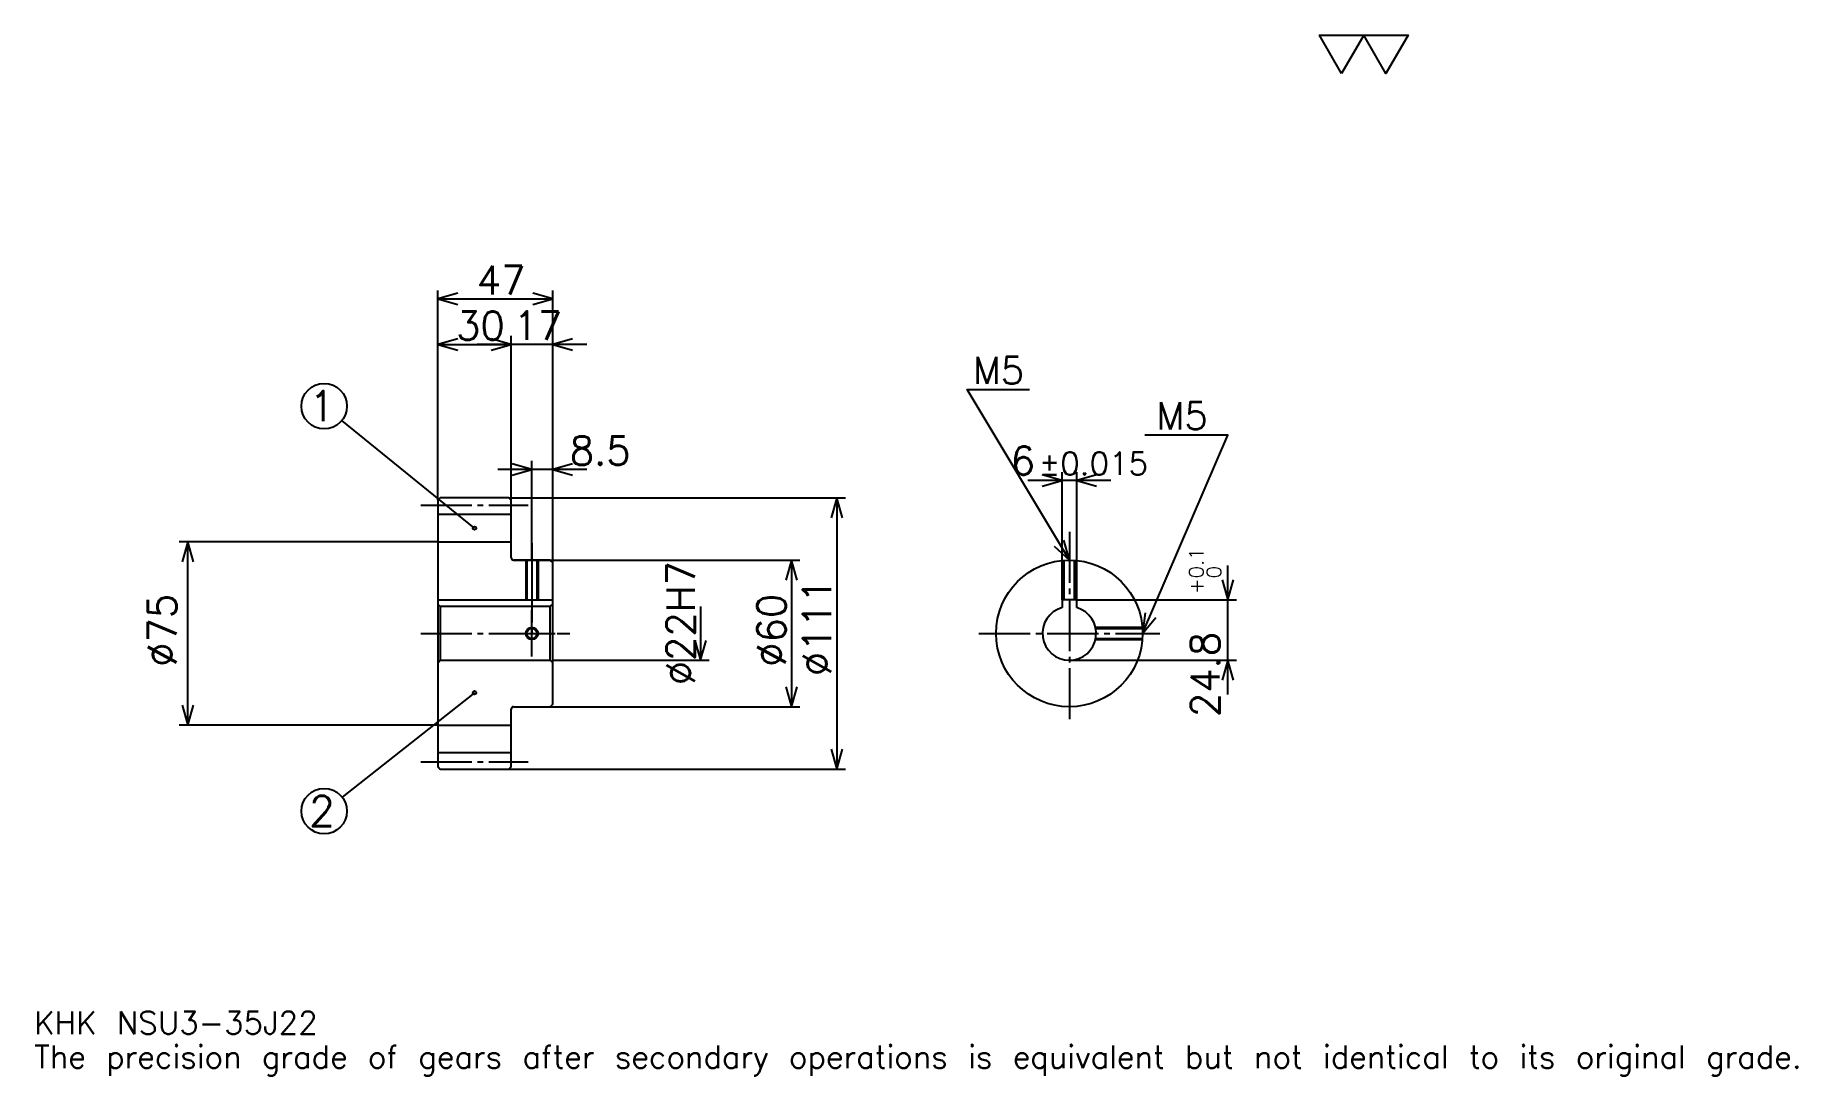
# Model space of a CAD drawing. Extents: x 24 to 745, y 9 to 434.
import ezdxf

# ---------------------------------------------------------------- set-up
doc = ezdxf.new("R2010")
doc.units = 0
doc.linetypes.add('DASHDOT', pattern=[27.913044, 20.934783, -2.326087, 2.326087, -2.326087])
doc.layers.get('0').update_dxf_attribs({"linetype": 'CONTINUOUS'})
doc.layers.add('DASHDOT', color=6, linetype='DASHDOT')
doc.styles.add('KANJI', font='TXT', dxfattribs={"bigfont": 'BIGFONT'})

msp = doc.modelspace()

# ---------------------------------------------------------------- linework, layer by layer
at = {"color": 5}
for p, q in [((188.413055, 245.07608), (188.413055, 329.978271)), ((188.413055, 326.489136), (235.413055, 326.489136)), ((235.413055, 245.07608), (235.413055, 329.978271)), ((218.413055, 245.07608), (218.413055, 311.369568)), ((188.413055, 307.880432), (218.413055, 307.880432)), ((249.369568, 307.880432), (204.456528, 307.880432)), ((203.413055, 232.70108), (149.117706, 276.736908)), ((226.913055, 245.07608), (226.913055, 260.195648)), ((249.369568, 256.706512), (212.956528, 256.706512)), ((443.847839, 203.376083), (443.847839, 255.630432)), ((449.847839, 203.376083), (449.847839, 255.630432)), ((463.804352, 252.141296), (429.891296, 252.141296)), ((188.413055, 244.07608), (188.413055, 245.07608)), ((217.413055, 245.07608), (235.413055, 245.07608)), ((218.413055, 244.07608), (218.413055, 245.07608)), ((226.913055, 219.57608), (226.913055, 245.07608)), ((226.913055, 219.57608), (226.913055, 245.07608)), ((235.413055, 245.07608), (355.206543, 245.07608)), ((235.413055, 218.57608), (235.413055, 245.07608)), ((351.717407, 245.07608), (351.717407, 134.07608)), ((188.413055, 227.07608), (82.576103, 227.07608)), ((86.065231, 152.07608), (86.065231, 227.07608)), ((219.413055, 219.57608), (235.413055, 219.57608)), ((235.413055, 219.57608), (336.597839, 219.57608)), ((333.108704, 219.57608), (333.108704, 159.57608)), ((511.739136, 164.619568), (511.739136, 217.332596)), ((449.847839, 203.376083), (515.228271, 203.376083)), ((295.891296, 200.57608), (295.891296, 178.57608)), ((235.413055, 178.57608), (299.380432, 178.57608)), ((446.847839, 178.57608), (515.228271, 178.57608)), ((203.413055, 165.32608), (149.199799, 122.612549)), ((219.413055, 159.57608), (235.413055, 159.57608)), ((235.413055, 159.57608), (336.597839, 159.57608)), ((188.413055, 152.07608), (82.576103, 152.07608)), ((217.413055, 134.07608), (235.413055, 134.07608)), ((235.413055, 134.07608), (355.206543, 134.07608))]:
    msp.add_line(p, q, dxfattribs=at)
at = {"color": 4}
for p, q in [((188.413055, 238.32608), (218.413055, 238.32608)), ((188.413055, 227.07608), (218.413055, 227.07608)), ((188.413055, 203.376083), (235.413055, 203.376083)), ((189.413055, 200.57608), (189.413055, 178.57608)), ((234.413055, 200.57608), (235.413055, 201.57608)), ((234.413055, 178.57608), (235.413055, 177.57608)), ((188.413055, 152.07608), (218.413055, 152.07608)), ((188.413055, 140.82608), (218.413055, 140.82608))]:
    msp.add_line(p, q, dxfattribs=at)
at = {"color": 7}
msp.add_lwpolyline([(558.260864, 418.695648), (549.189148, 434.419983), (585.476074, 434.419983), (576.404358, 418.695648), (567.332581, 434.419983), (558.260864, 418.695648)], dxfattribs=at)
at = {"color": 5}
for points in [[(196.554352, 328.815186), (188.413055, 326.489136), (196.554352, 324.163025)], [(227.271759, 324.163025), (235.413055, 326.489136), (227.271759, 328.815186)], [(196.554352, 310.206512), (188.413055, 307.880432), (196.554352, 305.554352)], [(210.271759, 305.554352), (218.413055, 307.880432), (210.271759, 310.206512)], [(210.271759, 305.554352), (218.413055, 307.880432), (210.271759, 310.206512)], [(243.554352, 310.206512), (235.413055, 307.880432), (243.554352, 305.554352)], [(446.847839, 219.57608), (404.978271, 289.358704), (430.565247, 289.358704)], [(476.847839, 189.57608), (511.739136, 270.75), (477.778259, 270.75)], [(218.771759, 254.380432), (226.913055, 256.706512), (218.771759, 259.032593)], [(243.554352, 259.032593), (235.413055, 256.706512), (243.554352, 254.380432)], [(435.706543, 249.815216), (443.847839, 252.141296), (435.706543, 254.467377)], [(457.989136, 254.467377), (449.847839, 252.141296), (457.989136, 249.815216)], [(354.043488, 236.934784), (351.717407, 245.07608), (349.391327, 236.934784)], [(88.391319, 218.934784), (86.065231, 227.07608), (83.739143, 218.934784)], [(440.664551, 225.360428), (446.847839, 219.57608), (444.653778, 227.753952)], [(335.434784, 211.434784), (333.108704, 219.57608), (330.782623, 211.434784)], [(509.413055, 211.51738), (511.739136, 203.376083), (514.065186, 211.51738)], [(477.925812, 197.974274), (476.847839, 189.57608), (482.19986, 196.137131)], [(293.565216, 186.717377), (295.891296, 178.57608), (298.217407, 186.717377)], [(514.065186, 170.434784), (511.739136, 178.57608), (509.413055, 170.434784)], [(330.782623, 167.717377), (333.108704, 159.57608), (335.434784, 167.717377)], [(83.739143, 160.217377), (86.065231, 152.07608), (88.391319, 160.217377)], [(349.391327, 142.217377), (351.717407, 134.07608), (354.043488, 142.217377)]]:
    msp.add_lwpolyline(points, dxfattribs=at)
at = {"color": 4}
for points in [[(218.413055, 220.57608), (218.413055, 244.07608), (217.413055, 245.07608), (189.413055, 245.07608), (188.413055, 244.07608), (188.413055, 177.57608)], [(219.413055, 159.57608), (234.413055, 159.57608), (235.413055, 160.57608), (235.413055, 218.57608), (234.413055, 219.57608), (219.413055, 219.57608)], [(224.413055, 219.57608), (224.413055, 203.376083)], [(224.848053, 219.57608), (224.848053, 203.376083)], [(228.978058, 219.57608), (228.978058, 203.376083)], [(229.413055, 219.57608), (229.413055, 203.376083)], [(444.347839, 203.376083), (444.347839, 219.471741)], [(444.782837, 203.376083), (444.782837, 219.504929)], [(448.912842, 203.376083), (448.912842, 219.504929)], [(449.347839, 203.376083), (449.347839, 219.471741)], [(449.847839, 200.159088), (449.847839, 203.376083), (443.847839, 203.376083), (443.847839, 200.159088)], [(188.413055, 177.57608), (189.413055, 178.57608), (234.413055, 178.57608), (234.413055, 200.57608), (189.413055, 200.57608), (188.413055, 201.57608)], [(457.559967, 192.07608), (476.7435, 192.07608)], [(457.652283, 191.641083), (476.776672, 191.641083)], [(457.559967, 187.07608), (476.7435, 187.07608)], [(457.652283, 187.511078), (476.776672, 187.511078)], [(188.413055, 177.57608), (188.413055, 135.07608), (189.413055, 134.07608), (217.413055, 134.07608), (218.413055, 135.07608), (218.413055, 158.57608)]]:
    msp.add_lwpolyline(points, dxfattribs=at)
at = {"color": 5}
for centre, radius in [((141.891312, 282.597809), 9.304348), ((203.413055, 232.70108), 0.697826), ((203.413055, 165.32608), 0.697826), ((141.891312, 116.85434), 9.304348)]:
    msp.add_circle(centre, radius, dxfattribs=at)
at = {"color": 4}
for centre, radius in [((446.847839, 189.57608), 30), ((226.913055, 189.57608), 2.065)]:
    msp.add_circle(centre, radius, dxfattribs=at)
at = {"color": 7}
msp.add_circle((226.913055, 189.57608), 2.5, dxfattribs=at)
at = {"color": 4}
for centre, radius, start, end in [((219.413055, 220.57608), 1, 180, 270), ((446.847839, 189.57608), 11, 105.826620886, 74.173379114), ((219.413055, 158.57608), 1, 90, 180)]:
    msp.add_arc(centre, radius, start, end, dxfattribs=at)
at = {"layer": 'DASHDOT', "color": 7}
for p, q in [((181.434799, 242.07608), (225.391312, 242.07608)), ((446.847839, 231.206512), (446.847839, 152.597824)), ((226.913055, 219.57608), (226.913055, 189.57608)), ((181.434799, 189.57608), (242.391312, 189.57608)), ((409.869568, 189.57608), (483.826111, 189.57608)), ((181.434799, 137.07608), (225.391312, 137.07608))]:
    msp.add_line(p, q, dxfattribs=at)
for points in [[(226.913055, 226.554337), (226.913055, 196.397827)], [(226.913055, 180.097824), (226.913055, 199.054337)], [(217.434799, 189.57608), (236.391312, 189.57608)]]:
    msp.add_lwpolyline(points, dxfattribs=at)

# ---------------------------------------------------------------- texts
at = {"color": 7, "style": 'KANJI'}
for s, height, p in [('47', 11.630435, (204.353271, 328.349976)), ('30', 11.630435, (195.853271, 309.741302)), ('17', 11.630435, (219.353271, 309.741302)), ('M5', 11.165218, (407.304382, 291.684784)), ('1', 12.405797, (135.688416, 276.394928)), ('M5', 11.165218, (482.43042, 273.07608)), ('8.5', 11.630435, (242.391312, 258.567383)), ('6', 11.630435, (422.840332, 254.467377)), ('%%p0.015', 9.304348, (434.353027, 254.467377)), ('2', 12.405797, (135.688416, 110.651443)), ('KHK NSU3-35J22', 9.304348, (23.26087, 25.586956)), ('The precision grade of gears after secondary operations is equivalent but not identical to its original grade.', 9.304348, (23.26087, 11.630435))]:
    msp.add_text(s, height=height, dxfattribs=at).set_placement(p)
for s, height, p in [('%%c22H7', 11.630435, (293.565216, 168.35054)), ('0.1', 5.815217, (501.736969, 212.187714)), ('0', 5.815217, (508.947845, 212.187714)), ('+', 5.815217, (501.736969, 205.674667)), ('%%c75', 11.630435, (81.413055, 175.910324)), ('%%c60', 11.630435, (330.782623, 175.910324)), ('%%c111', 11.630435, (349.391327, 172.130432)), ('24.8', 11.630435, (508.25, 155.333542))]:
    msp.add_text(s, height=height, rotation=90, dxfattribs=at).set_placement(p)

doc.saveas('drawing.dxf')
